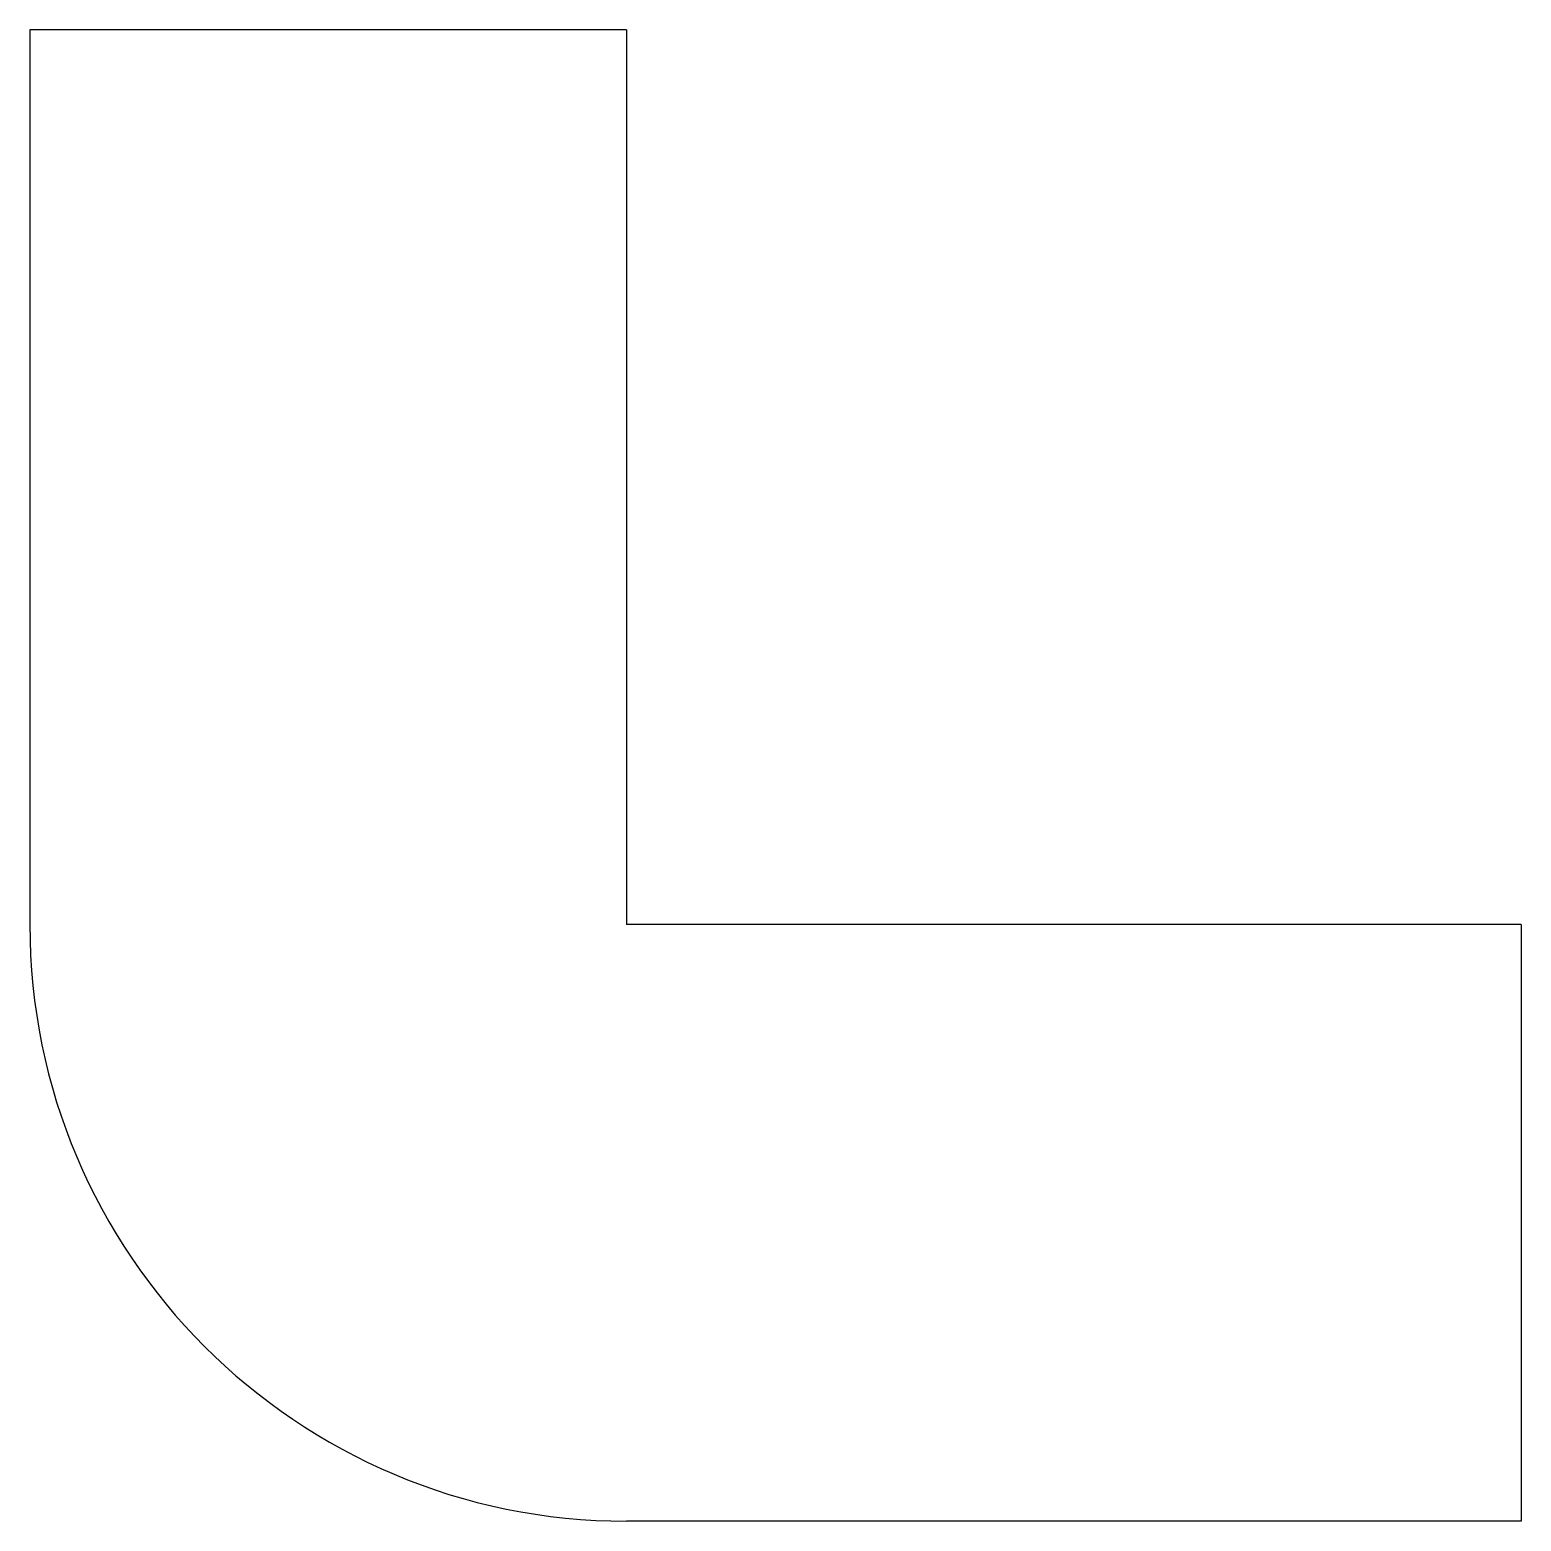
# Model space of a CAD drawing. Header units: metres. Extents: x 0 to 0.5, y 0 to 0.5.
import ezdxf

# ---------------------------------------------------------------- set-up
doc = ezdxf.new("R2010")
doc.units = ezdxf.units.M
doc.header["$LTSCALE"] = 0.2

msp = doc.modelspace()

# ---------------------------------------------------------------- linework, layer by layer
at = {"lineweight": 25}
for p, q in [((0.2, 0.5), (0, 0.5)), ((0.2, 0.5), (0.2, 0.2)), ((0.5, 0.2), (0.2, 0.2)), ((0.5, 0.2), (0.5, 0))]:
    msp.add_line(p, q, dxfattribs=at)
for p, q in [((0, 0.5), (0, 0.2)), ((0.5, 0), (0.2, 0))]:
    msp.add_line(p, q)
msp.add_arc((0.2, 0.2), 0.2, 180, 270)

doc.saveas('drawing.dxf')
